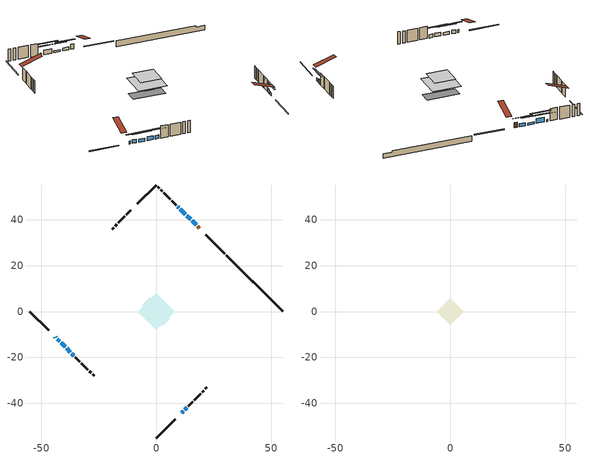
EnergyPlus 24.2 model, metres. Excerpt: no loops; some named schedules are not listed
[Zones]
conditioned space
 floor outside (Floor1 construction): -2.75,0 0,2.75 2.75,0 0,-2.75 z0.77
 floor adiabatic (AdiabaticFloorConstruction): -7.98,0 0,7.98 7.98,0 0,-7.98 z3.21
 floor foundation (Slab1 construction): -6.14,2.89 -2.89,6.14 6.14,-2.89 2.89,-6.14 z-1.52
 wall outside (RimJoist1 construction): 0,-55.05 8.25,-46.8 / -55.05,0 -46.8,-8.25 / 0,55.05 -8.25,46.8 / 29.82,25.23 21.57,33.48 z0.77:1.07
 wall outside (AdiabaticWallConstruction 1): 18.76,36.29 17.97,37.08 z0.77:2.8
 wall outside (AdiabaticWallConstruction): -43.99,-11.06 -43.7,-11.35 z0.77:1.99; -43.04,-12 -42.04,-13.01 / -36.69,-18.36 -35.82,-19.22 z0.77:2.19; -41.38,-13.67 -39.65,-15.39 / 17.31,37.74 15.66,39.39 / 11.06,-43.99 11.71,-43.34 z0.77:1.94; 15,40.05 13.28,41.77 z0.77:1.53; -39,-16.05 -37.34,-17.7 z0.77:2.29; 12.62,42.43 10.46,44.58 z0.77:2.6; 9.81,45.24 9.45,45.6 z0.77:1.51; 12.36,-42.68 13.23,-41.82 z0.77:2.4
 wall outside (Wall1 construction): 13.88,-41.16 15.85,-39.2 / -35.17,-19.88 -33.2,-21.84 / -11.06,43.99 -13.03,42.02 / 8.79,46.26 6.83,48.22 z0.77:5.65
 wall outside (Wall2 construction): 16.5,-38.54 19.31,-35.74 / -32.55,-22.5 -29.74,-25.31 / -13.68,41.37 -16.49,38.56 / 6.17,48.88 3.36,51.68 z0.77:5.65
 wall outside (Wall3 construction): 19.97,-35.08 20.67,-34.38 / -29.08,-25.96 -28.38,-26.66 / -17.15,37.9 -17.85,37.2 / 2.71,52.34 2.01,53.04 z0.77:5.65
 wall outside (Wall4 construction): 21.33,-33.72 22.02,-33.03 / -27.73,-27.32 -27.03,-28.01 / -18.5,36.54 -19.2,35.85 / 1.35,53.7 0.66,54.39 z0.77:5.65
 wall foundation (FoundationWall1 construction): 30.48,24.57,-1.52 30.48,24.57,0.77 52.59,2.46,0.77 52.59,2.46,0.24 55.05,0,0.24 55.05,0,-1.52
 window (WindowConstruction 9): -43.99,-11.06 -43.7,-11.35 z0.77:1.99
 window (WindowConstruction 5): -43.04,-12.01 -42.04,-13.01 z0.77:2.19
 window (WindowConstruction 6): -41.38,-13.67 -39.65,-15.39 z0.77:1.94
 window (WindowConstruction 7): 17.31,37.74 15.66,39.39 z0.77:1.94
 window (WindowConstruction 8): 11.06,-43.99 11.71,-43.34 z0.77:1.94
 window (WindowConstruction 10): 15,40.05 13.28,41.77 z0.77:1.53
 window (WindowConstruction): -39,-16.05 -37.34,-17.7 z0.77:2.29
 window (WindowConstruction 1): 12.62,42.43 10.47,44.58 z0.77:2.6
 window (WindowConstruction 2): 9.81,45.24 9.45,45.6 z0.77:1.51
 window (WindowConstruction 3): 12.36,-42.68 13.23,-41.82 z0.77:2.39
 window (WindowConstruction 4): -36.69,-18.36 -35.83,-19.22 z0.77:2.19
 door (Door): 18.76,36.29 17.97,37.08 z0.77:2.8
 ceiling adiabatic (AdiabaticFloorConstruction): 0,-7.98 7.98,0 0,7.98 -7.98,0 z3.21
attic - vented
 floor to conditioned space (Floor2 construction Reversed): -5.83,0 0,5.83 5.83,0 0,-5.83 z5.65
 roof outside (Roof1 construction): 10.4,-44.64,5.65 4.73,-38.97,8.32 3.23,-40.46,8.32 8.91,-46.14,5.65; -44.64,-10.4,5.65 -38.97,-4.73,8.32 -40.46,-3.23,8.32 -46.14,-8.91,5.65; -10.4,44.64,5.65 -4.73,38.97,8.32 -3.23,40.46,8.32 -8.91,46.14,5.65; 19.42,35.63,5.65 13.74,29.96,8.32 15.24,28.46,8.32 20.91,34.14,5.65
shading: -40.17,-14.88 -44.91,-10.14 -45.2,-10.43 -40.46,-15.17 z4.83; -37.79,-17.26 -43.25,-11.8 -43.54,-12.09 -38.08,-17.55 z4.58; 13.79,41.26 19.18,35.87 19.47,36.16 14.08,41.55 z4.58; 13.57,-41.47 9.19,-45.85 9.49,-46.14 13.86,-41.76 z4.58; 11.41,43.64 16.87,38.18 17.16,38.47 11.7,43.93 z4.17; -35.48,-19.57 -40.86,-14.18 -41.15,-14.47 -35.77,-19.86 z4.93; 8.6,46.45 14.49,40.56 14.78,40.85 8.89,46.74 z5.24; 7.58,47.47 11.67,43.37 11.97,43.66 7.87,47.76 z4.15; 15.09,-39.95 10.5,-44.55 10.79,-44.84 15.38,-40.25 z5.03; -33.96,-21.09 -38.55,-16.49 -38.84,-16.78 -34.25,-21.38 z4.83
[Building]
Building 1: Terrain=Suburbs
[Site:Location]
Toronto City Centre_ON: Latitude {deg}=43.63; Longitude {deg}=-79.39; Time Zone {hr}=-5; Elevation {m}=77; Keep Site Location Information=Yes
[Site:GroundTemperature:Shallow]
5.01852, 3.26908, 3.12898, 3.95918, 7.29196, 10.6092, 13.4851, 15.3069, 15.4617, 13.9799, 11.1774, 7.9619
[Site:WaterMainsTemperature]
Calculation Method=Schedule; Temperature Schedule=mains temperature schedule
[Material] Roughness=Rough; Thermal Absorptance=0.9
Name | Thickness {m} | Conductivity {W/m-K} | Density {kg/m3} | Specific Heat {J/kg-K} | Solar Absorptance | Visible Absorptance
asphalt or fiberglass shingles | 0.00635 | 0.162714 | 1121.4 | 1465.45 | 0.4 | 0.4
ceiling loosefill ins | 0.169333 | 0.0480833 | 16.02 | 1046.75 | 0.7 | 0.7
ceiling stud and cavity | 0.1397 | 0.118414 | 65.682 | 1177.47 | 0.7 | 0.7
concrete 4.0 in. | 0.1016 | 1.803125 | 2242.8 | 837.4 | 0.7 | 0.7
concrete 8.0 in. | 0.2032 | 1.803125 | 2242.8 | 837.4 | 0.7 | 0.7
door material | 0.04445 | 0.188738 | 512.64 | 1214.23 | 0.7 | 0.7
floor covering | 0.0127 | 0.0433444 | 54.468 | 1339.84 | 0.6 | 0.6
floor rigid ins; rim joist rigid ins; wall rigid ins | 0.051816 | 0.029427 | 32.04 | 1214.23 | 0.7 | 0.7
floor rigid ins 1; wall rigid ins 1 | 0.512978 | 0.029427 | 32.04 | 1214.23 | 0.7 | 0.7
floor stud and cavity | 0.1397 | 0.0903414 | 92.3553 | 1139.71 | 0.7 | 0.7
floor stud and cavity 1 | 0.1397 | 1.75129 | 37.0049 | 1207.88 | 0.7 | 0.7
furniture material conditioned space 1 | 0.1524 | 0.115458 | 640.8 | 1214.23 | 0.6 | 0.6
gypsum board | 0.0127 | 0.160291 | 801 | 837.4 | 0.6 | 0.6
osb sheathing 0.5 in. | 0.0127 | 0.115458 | 512.64 | 1214.23 | 0.7 | 0.7
osb sheathing 0.75 in. | 0.01905 | 0.115458 | 512.64 | 1214.23 | 0.7 | 0.7
osb sheathing 2.0 in. | 0.0508 | 0.115458 | 512.64 | 1214.23 | 0.7 | 0.7
rim joist stud and cavity | 0.0508 | 0.308293 | 125.044 | 1163.47 | 0.6 | 0.6
wall stud and cavity | 0.1397 | 0.105084 | 139.0536 | 1170.24 | 0.7 | 0.7
wall stud and cavity 1 | 0.1397 | 0.104119 | 139.0536 | 1170.24 | 0.7 | 0.7
wall stud and cavity 2 | 0.1397 | 0.159316 | 139.0536 | 1170.24 | 0.7 | 0.7
wall stud and cavity 3 | 0.1397 | 0.319716 | 139.0536 | 1170.24 | 0.7 | 0.7
wall stud and cavity 4 | 0.0889 | 0.380278 | 52.3479 | 1209.89 | 0.7 | 0.7
wall stud and cavity 5 | 0.0889 | 0.391764 | 83.0341 | 1211.67 | 0.7 | 0.7
wood siding | 0.0254 | 0.102417 | 544.68 | 1172.36 | 0.4 | 0.4
wood siding 1; wood siding 2; wood siding 3 | 0.0254 | 0.102417 | 544.68 | 1172.36 | 0.7 | 0.7
[WindowMaterial:SimpleGlazingSystem]
Name | U-Factor {W/m2-K} | Solar Heat Gain Coefficient
WindowMaterial | 3.03659 | 0.65
WindowMaterial 1 | 3.06839 | 0.62
WindowMaterial 10 | 3.10416 | 0.52
WindowMaterial 2 | 3.16037 | 0.31
WindowMaterial 3 | 3.05136 | 0.62
WindowMaterial 4 | 3.08713 | 0.54
WindowMaterial 5 | 3.04965 | 0.62
WindowMaterial 6 | 3.04511 | 0.64
WindowMaterial 7 | 3.09962 | 0.56
WindowMaterial 8 | 3.10359 | 0.54
WindowMaterial 9 | 2.33877 | 0.3
[Construction]
AdiabaticFloorConstruction: floor stud and cavity 1, floor rigid ins 1, osb sheathing 0.75 in., floor covering
AdiabaticWallConstruction: wood siding 2, wall rigid ins 1, wall stud and cavity 4, gypsum board
AdiabaticWallConstruction 1: wood siding 3, wall rigid ins 1, wall stud and cavity 4, gypsum board
Door: door material
Floor1 construction: floor stud and cavity, floor rigid ins, osb sheathing 0.75 in., floor covering
Floor2 construction Reversed: gypsum board, ceiling stud and cavity, ceiling loosefill ins
FoundationWall1 construction: concrete 8.0 in.
furniture construction conditioned space 1: furniture material conditioned space 1
PartitionWallConstruction: gypsum board, wall stud and cavity 5, gypsum board
RimJoist1 construction: wood siding 1, rim joist rigid ins, osb sheathing 2.0 in., rim joist stud and cavity
Roof1 construction: asphalt or fiberglass shingles
Slab1 construction: concrete 4.0 in.
Wall1 construction: wood siding, wall rigid ins, osb sheathing 0.5 in., wall stud and cavity, gypsum board
Wall2 construction: wood siding, wall rigid ins, osb sheathing 0.5 in., wall stud and cavity 1, gypsum board
Wall3 construction: wood siding, wall rigid ins, osb sheathing 0.5 in., wall stud and cavity 2, gypsum board
Wall4 construction: wood siding, wall rigid ins, osb sheathing 0.5 in., wall stud and cavity 3, gypsum board
WindowConstruction: WindowMaterial
WindowConstruction 1: WindowMaterial 1
WindowConstruction 10: WindowMaterial 10
WindowConstruction 2: WindowMaterial 2
WindowConstruction 3: WindowMaterial 3
WindowConstruction 4: WindowMaterial 4
WindowConstruction 5: WindowMaterial 5
WindowConstruction 6: WindowMaterial 6
WindowConstruction 7: WindowMaterial 7
WindowConstruction 8: WindowMaterial 8
WindowConstruction 9: WindowMaterial 9
[Zone] Multiplier=1; Part of Total Floor Area=Yes
Name | Volume {m3}
attic - vented | 29.4951
conditioned space | 476.3
[Space]
Name | Zone | Volume {m3}
attic - vented 1 | attic - vented | 29.4951
conditioned space 1 | conditioned space | 476.3
[ZoneInfiltration:EffectiveLeakageArea]
infil attic - vented 1: Zone or Space=attic - vented 1; Schedule=Always On Discrete; Effective Air Leakage Area {cm2}=2859.37; Stack Coefficient=0.00018605; Wind Coefficient=9.21584e-06
[ZoneMixing]
whole house fan mix: Zone or Space=attic - vented; Schedule=Always On Continuous; Design Flow Rate Calculation Method=Flow/Zone; Design Flow Rate {m3/s}=0; Source Zone or Space=conditioned space
[SurfaceProperty:ExposedFoundationPerimeter]
Slab1: Exposed Perimeter Calculation Method=TotalExposedPerimeter; Total Exposed Perimeter {m}=34.747
[InternalMass] Zone or ZoneList=conditioned space; Space or SpaceList=conditioned space 1
Name | Construction | Surface Area {m2}
furniture mass conditioned space 1 | furniture construction conditioned space 1 | 80.5402
partition wall mass | PartitionWallConstruction | 201.351
[Lights]
interior lighting: Zone or ZoneList or Space or SpaceList=conditioned space 1; Schedule=interior lighting schedule; Design Level Calculation Method=LightingLevel; Lighting Level {W}=343.2; Return Air Fraction=0; Fraction Radiant=0.6; Fraction Visible=0.2; Fraction Replaceable=1
[People]
occupants: Zone or ZoneList or Space or SpaceList=conditioned space 1; Number of People Schedule=occupants schedule; Number of People Calculation Method=People; Number of People=3; Fraction Radiant=0.314171; Sensible Heat Fraction=0.56303; Activity Level Schedule=occupants activity schedule; Carbon Dioxide Generation Rate {m3/s-W}=0; Enable ASHRAE 55 Comfort Warnings=No; Mean Radiant Temperature Calculation Type=EnclosureAveraged
[ElectricEquipment] Zone or ZoneList or Space or SpaceList=conditioned space 1; Design Level Calculation Method=EquipmentLevel
Name | Schedule | Design Level {W} | Fraction Latent | Fraction Radiant | Fraction Lost
clothes dryer | clothes dryer schedule | 140.772 | 0.015 | 0.081 | 0.85
clothes washer | clothes washer schedule | 32.1985 | 0.03 | 0.162 | 0.7
cooking range | cooking range schedule | 215.147 | 0.08 | 0.432 | 0.2
dishwasher | dishwasher schedule | 66.8632 | 0.3 | 0.18 | 0.4
fridge | fridge schedule | 72.9452 | 0 | 0.6 | 0
mech vent bath fan 0 | mech vent bath fan 0 schedule | 50.2 | 0 | 0 | 1
mech vent bath fan 1 | mech vent bath fan 1 schedule | 50.2 | 0 | 0 | 1
mech vent bath fan 2 | mech vent bath fan 2 schedule | 50.2 | 0 | 0 | 1
mech vent house fan | mech vent house fan schedule | 0 | 0 | 0 | 1
mech vent house fan cfis | mech vent house fan cfis schedule | 0 | 0 | 0 | 0
mech vent range fan 0 | mech vent range fan 0 schedule | 57 | 0 | 0 | 1
misc plug loads | misc plug loads schedule | 494.7 | 0.045 | 0.513 | 0.1
whole house fan | Always On Discrete | 0 | 0 | 0 | 1
[OtherEquipment] Zone or ZoneList or Space or SpaceList=conditioned space 1; Design Level Calculation Method=EquipmentLevel
Name | Fuel Type | Schedule | Design Level {W} | Fraction Latent | Fraction Radiant | Fraction Lost
clothes dryer 1 | Electricity | clothes dryer schedule | 0 | 0.015 | 0.081 | 0.85
cooking range 1 | Electricity | cooking range schedule | 0 | 0.08 | 0.432 | 0.2
general water use latent | None | general water use schedule | 62.594 | 1 | 0 | 0
general water use sensible | None | general water use schedule | -61.6891 | 0 | 0.6 | 0
mech vent house fan latent load | None | Always On Discrete | 0 | 1 | 0 | 0
mech vent house fan sensible load | None | Always On Discrete | 0 | 0 | 0 | 0
water heater energy adjustment1 | NaturalGas | Always On Discrete | 0.01 | 0 | 0 | 1
[ZoneInfiltration:DesignFlowRate] Zone or ZoneList or Space or SpaceList=conditioned space 1; Schedule=Always On Discrete; Design Flow Rate Calculation Method=Flow/Zone; Design Flow Rate {m3/s}=0
infil flow; natural vent flow; whole house fan flow
[Foundation:Kiva]
Foundation Kiva 1: Initial Indoor Air Temperature {C}=18; Wall Height Above Grade {m}=0.769986; Wall Depth Below Slab {m}=0.2032
[Foundation:Kiva:Settings]
Soil Conductivity {W/m-K}=0.849921; Soil Density {kg/m3}=1842.3; Soil Specific Heat {J/kg-K}=418.7; Ground Solar Absorptivity=0.9; Ground Thermal Absorptivity=0.9; Ground Surface Roughness {m}=0.03; Far-Field Width {m}=40; Deep-Ground Boundary Condition=ZeroFlux; Deep-Ground Depth {m}=40; Minimum Cell Dimension {m}=0.2; Maximum Cell Growth Coefficient=3; Simulation Timestep=Timestep
[Exterior:Lights]
exterior lighting: Schedule=exterior lighting schedule; Design Level {W}=75.6
[Schedule:Constant]
Name | Hourly Value
Always On Continuous; mech vent house fan schedule; mech vent house fan cfis schedule; Always On Discrete | 1
occupants activity schedule | 117.228
fridge schedule | 0
[Schedule:Week:Daily]
interior lighting schedule Week Rule - Jan1-Jan27: interior lighting schedule day, interior lighting schedule day, interior lighting schedule day, interior lighting schedule day, interior lighting schedule day, interior lighting schedule day, interior lighting schedule day, interior lighting schedule default day, interior lighting schedule default day, interior lighting schedule default day, interior lighting schedule default day, interior lighting schedule default day
interior lighting schedule Week Rule - Jan28-Feb3: interior lighting schedule day, interior lighting schedule day, interior lighting schedule day, interior lighting schedule day, interior lighting schedule day 1, interior lighting schedule day 1, interior lighting schedule day 1, interior lighting schedule default day, interior lighting schedule default day, interior lighting schedule default day, interior lighting schedule default day, interior lighting schedule default day
interior lighting schedule Week Rule - Feb4-Feb24: interior lighting schedule day 1, interior lighting schedule day 1, interior lighting schedule day 1, interior lighting schedule day 1, interior lighting schedule day 1, interior lighting schedule day 1, interior lighting schedule day 1, interior lighting schedule default day, interior lighting schedule default day, interior lighting schedule default day, interior lighting schedule default day, interior lighting schedule default day
interior lighting schedule Week Rule - Feb25-Mar3: interior lighting schedule day 1, interior lighting schedule day 1, interior lighting schedule day 1, interior lighting schedule day 1, interior lighting schedule day 2, interior lighting schedule day 2, interior lighting schedule day 2, interior lighting schedule default day, interior lighting schedule default day, interior lighting schedule default day, interior lighting schedule default day, interior lighting schedule default day
interior lighting schedule Week Rule - Mar4-Mar31: interior lighting schedule day 2, interior lighting schedule day 2, interior lighting schedule day 2, interior lighting schedule day 2, interior lighting schedule day 2, interior lighting schedule day 2, interior lighting schedule day 2, interior lighting schedule default day, interior lighting schedule default day, interior lighting schedule default day, interior lighting schedule default day, interior lighting schedule default day
interior lighting schedule Week Rule - Apr1-Apr28: interior lighting schedule day 3, interior lighting schedule day 3, interior lighting schedule day 3, interior lighting schedule day 3, interior lighting schedule day 3, interior lighting schedule day 3, interior lighting schedule day 3, interior lighting schedule default day, interior lighting schedule default day, interior lighting schedule default day, interior lighting schedule default day, interior lighting schedule default day
interior lighting schedule Week Rule - Apr29-May5: interior lighting schedule day 3, interior lighting schedule day 3, interior lighting schedule day 4, interior lighting schedule day 4, interior lighting schedule day 4, interior lighting schedule day 4, interior lighting schedule day 4, interior lighting schedule default day, interior lighting schedule default day, interior lighting schedule default day, interior lighting schedule default day, interior lighting schedule default day
interior lighting schedule Week Rule - May6-May26: interior lighting schedule day 4, interior lighting schedule day 4, interior lighting schedule day 4, interior lighting schedule day 4, interior lighting schedule day 4, interior lighting schedule day 4, interior lighting schedule day 4, interior lighting schedule default day, interior lighting schedule default day, interior lighting schedule default day, interior lighting schedule default day, interior lighting schedule default day
interior lighting schedule Week Rule - May27-Jun2: interior lighting schedule day 4, interior lighting schedule day 4, interior lighting schedule day 4, interior lighting schedule day 4, interior lighting schedule day 4, interior lighting schedule day 5, interior lighting schedule day 5, interior lighting schedule default day, interior lighting schedule default day, interior lighting schedule default day, interior lighting schedule default day, interior lighting schedule default day
interior lighting schedule Week Rule - Jun3-Jun30: interior lighting schedule day 5, interior lighting schedule day 5, interior lighting schedule day 5, interior lighting schedule day 5, interior lighting schedule day 5, interior lighting schedule day 5, interior lighting schedule day 5, interior lighting schedule default day, interior lighting schedule default day, interior lighting schedule default day, interior lighting schedule default day, interior lighting schedule default day
interior lighting schedule Week Rule - Jul1-Jul28: interior lighting schedule day 6, interior lighting schedule day 6, interior lighting schedule day 6, interior lighting schedule day 6, interior lighting schedule day 6, interior lighting schedule day 6, interior lighting schedule day 6, interior lighting schedule default day, interior lighting schedule default day, interior lighting schedule default day, interior lighting schedule default day, interior lighting schedule default day
interior lighting schedule Week Rule - Jul29-Aug4: interior lighting schedule day 6, interior lighting schedule day 6, interior lighting schedule day 6, interior lighting schedule day 7, interior lighting schedule day 7, interior lighting schedule day 7, interior lighting schedule day 7, interior lighting schedule default day, interior lighting schedule default day, interior lighting schedule default day, interior lighting schedule default day, interior lighting schedule default day
interior lighting schedule Week Rule - Aug5-Aug25: interior lighting schedule day 7, interior lighting schedule day 7, interior lighting schedule day 7, interior lighting schedule day 7, interior lighting schedule day 7, interior lighting schedule day 7, interior lighting schedule day 7, interior lighting schedule default day, interior lighting schedule default day, interior lighting schedule default day, interior lighting schedule default day, interior lighting schedule default day
interior lighting schedule Week Rule - Aug26-Sep1: interior lighting schedule day 7, interior lighting schedule day 7, interior lighting schedule day 7, interior lighting schedule day 7, interior lighting schedule day 7, interior lighting schedule day 7, interior lighting schedule day 8, interior lighting schedule default day, interior lighting schedule default day, interior lighting schedule default day, interior lighting schedule default day, interior lighting schedule default day
interior lighting schedule Week Rule - Sep2-Sep29: interior lighting schedule day 8, interior lighting schedule day 8, interior lighting schedule day 8, interior lighting schedule day 8, interior lighting schedule day 8, interior lighting schedule day 8, interior lighting schedule day 8, interior lighting schedule default day, interior lighting schedule default day, interior lighting schedule default day, interior lighting schedule default day, interior lighting schedule default day
interior lighting schedule Week Rule - Sep30-Oct6: interior lighting schedule day 8, interior lighting schedule day 9, interior lighting schedule day 9, interior lighting schedule day 9, interior lighting schedule day 9, interior lighting schedule day 9, interior lighting schedule day 9, interior lighting schedule default day, interior lighting schedule default day, interior lighting schedule default day, interior lighting schedule default day, interior lighting schedule default day
interior lighting schedule Week Rule - Oct7-Oct27: interior lighting schedule day 9, interior lighting schedule day 9, interior lighting schedule day 9, interior lighting schedule day 9, interior lighting schedule day 9, interior lighting schedule day 9, interior lighting schedule day 9, interior lighting schedule default day, interior lighting schedule default day, interior lighting schedule default day, interior lighting schedule default day, interior lighting schedule default day
interior lighting schedule Week Rule - Oct28-Nov3: interior lighting schedule day 9, interior lighting schedule day 9, interior lighting schedule day 9, interior lighting schedule day 9, interior lighting schedule day 10, interior lighting schedule day 10, interior lighting schedule day 10, interior lighting schedule default day, interior lighting schedule default day, interior lighting schedule default day, interior lighting schedule default day, interior lighting schedule default day
interior lighting schedule Week Rule - Nov4-Nov24: interior lighting schedule day 10, interior lighting schedule day 10, interior lighting schedule day 10, interior lighting schedule day 10, interior lighting schedule day 10, interior lighting schedule day 10, interior lighting schedule day 10, interior lighting schedule default day, interior lighting schedule default day, interior lighting schedule default day, interior lighting schedule default day, interior lighting schedule default day
interior lighting schedule Week Rule - Nov25-Dec1: interior lighting schedule day 10, interior lighting schedule day 10, interior lighting schedule day 10, interior lighting schedule day 10, interior lighting schedule day 10, interior lighting schedule day 10, interior lighting schedule day 11, interior lighting schedule default day, interior lighting schedule default day, interior lighting schedule default day, interior lighting schedule default day, interior lighting schedule default day
interior lighting schedule Week Rule - Dec2-Dec31: interior lighting schedule day 11, interior lighting schedule day 11, interior lighting schedule day 11, interior lighting schedule day 11, interior lighting schedule day 11, interior lighting schedule day 11, interior lighting schedule day 11, interior lighting schedule default day, interior lighting schedule default day, interior lighting schedule default day, interior lighting schedule default day, interior lighting schedule default day
occupants schedule Week Rule - Jan1-Dec31: occupants schedule day, occupants schedule day, occupants schedule day, occupants schedule day, occupants schedule day, occupants schedule day, occupants schedule day, occupants schedule default day, occupants schedule default day, occupants schedule default day, occupants schedule default day, occupants schedule default day
clothes dryer schedule Week Rule - Jan1-Dec31: clothes dryer schedule day, clothes dryer schedule day, clothes dryer schedule day, clothes dryer schedule day, clothes dryer schedule day, clothes dryer schedule day, clothes dryer schedule day, clothes dryer schedule default day, clothes dryer schedule default day, clothes dryer schedule default day, clothes dryer schedule default day, clothes dryer schedule default day
clothes washer schedule Week Rule - Jan1-Dec31: clothes washer schedule day, clothes washer schedule day, clothes washer schedule day, clothes washer schedule day, clothes washer schedule day, clothes washer schedule day, clothes washer schedule day, clothes washer schedule default day, clothes washer schedule default day, clothes washer schedule default day, clothes washer schedule default day, clothes washer schedule default day
cooking range schedule Week Rule - Jan1-Dec31: cooking range schedule day, cooking range schedule day, cooking range schedule day, cooking range schedule day, cooking range schedule day, cooking range schedule day, cooking range schedule day, cooking range schedule default day, cooking range schedule default day, cooking range schedule default day, cooking range schedule default day, cooking range schedule default day
dishwasher schedule Week Rule - Jan1-Dec31: dishwasher schedule day, dishwasher schedule day, dishwasher schedule day, dishwasher schedule day, dishwasher schedule day, dishwasher schedule day, dishwasher schedule day, dishwasher schedule default day, dishwasher schedule default day, dishwasher schedule default day, dishwasher schedule default day, dishwasher schedule default day
mech vent bath fan 0 schedule Week Rule - Jan1-Dec31: mech vent bath fan 0 schedule day, mech vent bath fan 0 schedule day, mech vent bath fan 0 schedule day, mech vent bath fan 0 schedule day, mech vent bath fan 0 schedule day, mech vent bath fan 0 schedule day, mech vent bath fan 0 schedule day, mech vent bath fan 0 schedule default day, mech vent bath fan 0 schedule default day, mech vent bath fan 0 schedule default day, mech vent bath fan 0 schedule default day, mech vent bath fan 0 schedule default day
mech vent bath fan 1 schedule Week Rule - Jan1-Dec31: mech vent bath fan 1 schedule day, mech vent bath fan 1 schedule day, mech vent bath fan 1 schedule day, mech vent bath fan 1 schedule day, mech vent bath fan 1 schedule day, mech vent bath fan 1 schedule day, mech vent bath fan 1 schedule day, mech vent bath fan 1 schedule default day, mech vent bath fan 1 schedule default day, mech vent bath fan 1 schedule default day, mech vent bath fan 1 schedule default day, mech vent bath fan 1 schedule default day
mech vent bath fan 2 schedule Week Rule - Jan1-Dec31: mech vent bath fan 2 schedule day, mech vent bath fan 2 schedule day, mech vent bath fan 2 schedule day, mech vent bath fan 2 schedule day, mech vent bath fan 2 schedule day, mech vent bath fan 2 schedule day, mech vent bath fan 2 schedule day, mech vent bath fan 2 schedule default day, mech vent bath fan 2 schedule default day, mech vent bath fan 2 schedule default day, mech vent bath fan 2 schedule default day, mech vent bath fan 2 schedule default day
mech vent range fan 0 schedule Week Rule - Jan1-Dec31: mech vent range fan 0 schedule day, mech vent range fan 0 schedule day, mech vent range fan 0 schedule day, mech vent range fan 0 schedule day, mech vent range fan 0 schedule day, mech vent range fan 0 schedule day, mech vent range fan 0 schedule day, mech vent range fan 0 schedule default day, mech vent range fan 0 schedule default day, mech vent range fan 0 schedule default day, mech vent range fan 0 schedule default day, mech vent range fan 0 schedule default day
misc plug loads schedule Week Rule - Jan1-Dec31: misc plug loads schedule day, misc plug loads schedule day, misc plug loads schedule day, misc plug loads schedule day, misc plug loads schedule day, misc plug loads schedule day, misc plug loads schedule day, misc plug loads schedule default day, misc plug loads schedule default day, misc plug loads schedule default day, misc plug loads schedule default day, misc plug loads schedule default day
general water use schedule Week Rule - Jan1-Dec31: general water use schedule day, general water use schedule day, general water use schedule day, general water use schedule day, general water use schedule day, general water use schedule day, general water use schedule day, general water use schedule default day, general water use schedule default day, general water use schedule default day, general water use schedule default day, general water use schedule default day
exterior lighting schedule Week Rule - Jan1-Jan27: exterior lighting schedule day, exterior lighting schedule day, exterior lighting schedule day, exterior lighting schedule day, exterior lighting schedule day, exterior lighting schedule day, exterior lighting schedule day, exterior lighting schedule default day, exterior lighting schedule default day, exterior lighting schedule default day, exterior lighting schedule default day, exterior lighting schedule default day
exterior lighting schedule Week Rule - Jan28-Feb3: exterior lighting schedule day, exterior lighting schedule day, exterior lighting schedule day, exterior lighting schedule day, exterior lighting schedule day 1, exterior lighting schedule day 1, exterior lighting schedule day 1, exterior lighting schedule default day, exterior lighting schedule default day, exterior lighting schedule default day, exterior lighting schedule default day, exterior lighting schedule default day
exterior lighting schedule Week Rule - Feb4-Feb24: exterior lighting schedule day 1, exterior lighting schedule day 1, exterior lighting schedule day 1, exterior lighting schedule day 1, exterior lighting schedule day 1, exterior lighting schedule day 1, exterior lighting schedule day 1, exterior lighting schedule default day, exterior lighting schedule default day, exterior lighting schedule default day, exterior lighting schedule default day, exterior lighting schedule default day
exterior lighting schedule Week Rule - Feb25-Mar3: exterior lighting schedule day 1, exterior lighting schedule day 1, exterior lighting schedule day 1, exterior lighting schedule day 1, exterior lighting schedule day 2, exterior lighting schedule day 2, exterior lighting schedule day 2, exterior lighting schedule default day, exterior lighting schedule default day, exterior lighting schedule default day, exterior lighting schedule default day, exterior lighting schedule default day
exterior lighting schedule Week Rule - Mar4-Mar31: exterior lighting schedule day 2, exterior lighting schedule day 2, exterior lighting schedule day 2, exterior lighting schedule day 2, exterior lighting schedule day 2, exterior lighting schedule day 2, exterior lighting schedule day 2, exterior lighting schedule default day, exterior lighting schedule default day, exterior lighting schedule default day, exterior lighting schedule default day, exterior lighting schedule default day
exterior lighting schedule Week Rule - Apr1-Apr28: exterior lighting schedule day 3, exterior lighting schedule day 3, exterior lighting schedule day 3, exterior lighting schedule day 3, exterior lighting schedule day 3, exterior lighting schedule day 3, exterior lighting schedule day 3, exterior lighting schedule default day, exterior lighting schedule default day, exterior lighting schedule default day, exterior lighting schedule default day, exterior lighting schedule default day
exterior lighting schedule Week Rule - Apr29-May5: exterior lighting schedule day 3, exterior lighting schedule day 3, exterior lighting schedule day 4, exterior lighting schedule day 4, exterior lighting schedule day 4, exterior lighting schedule day 4, exterior lighting schedule day 4, exterior lighting schedule default day, exterior lighting schedule default day, exterior lighting schedule default day, exterior lighting schedule default day, exterior lighting schedule default day
exterior lighting schedule Week Rule - May6-May26: exterior lighting schedule day 4, exterior lighting schedule day 4, exterior lighting schedule day 4, exterior lighting schedule day 4, exterior lighting schedule day 4, exterior lighting schedule day 4, exterior lighting schedule day 4, exterior lighting schedule default day, exterior lighting schedule default day, exterior lighting schedule default day, exterior lighting schedule default day, exterior lighting schedule default day
exterior lighting schedule Week Rule - May27-Jun2: exterior lighting schedule day 4, exterior lighting schedule day 4, exterior lighting schedule day 4, exterior lighting schedule day 4, exterior lighting schedule day 4, exterior lighting schedule day 5, exterior lighting schedule day 5, exterior lighting schedule default day, exterior lighting schedule default day, exterior lighting schedule default day, exterior lighting schedule default day, exterior lighting schedule default day
exterior lighting schedule Week Rule - Jun3-Jun30: exterior lighting schedule day 5, exterior lighting schedule day 5, exterior lighting schedule day 5, exterior lighting schedule day 5, exterior lighting schedule day 5, exterior lighting schedule day 5, exterior lighting schedule day 5, exterior lighting schedule default day, exterior lighting schedule default day, exterior lighting schedule default day, exterior lighting schedule default day, exterior lighting schedule default day
exterior lighting schedule Week Rule - Jul1-Jul28: exterior lighting schedule day 6, exterior lighting schedule day 6, exterior lighting schedule day 6, exterior lighting schedule day 6, exterior lighting schedule day 6, exterior lighting schedule day 6, exterior lighting schedule day 6, exterior lighting schedule default day, exterior lighting schedule default day, exterior lighting schedule default day, exterior lighting schedule default day, exterior lighting schedule default day
exterior lighting schedule Week Rule - Jul29-Aug4: exterior lighting schedule day 6, exterior lighting schedule day 6, exterior lighting schedule day 6, exterior lighting schedule day 7, exterior lighting schedule day 7, exterior lighting schedule day 7, exterior lighting schedule day 7, exterior lighting schedule default day, exterior lighting schedule default day, exterior lighting schedule default day, exterior lighting schedule default day, exterior lighting schedule default day
exterior lighting schedule Week Rule - Aug5-Aug25: exterior lighting schedule day 7, exterior lighting schedule day 7, exterior lighting schedule day 7, exterior lighting schedule day 7, exterior lighting schedule day 7, exterior lighting schedule day 7, exterior lighting schedule day 7, exterior lighting schedule default day, exterior lighting schedule default day, exterior lighting schedule default day, exterior lighting schedule default day, exterior lighting schedule default day
exterior lighting schedule Week Rule - Aug26-Sep1: exterior lighting schedule day 7, exterior lighting schedule day 7, exterior lighting schedule day 7, exterior lighting schedule day 7, exterior lighting schedule day 7, exterior lighting schedule day 7, exterior lighting schedule day 8, exterior lighting schedule default day, exterior lighting schedule default day, exterior lighting schedule default day, exterior lighting schedule default day, exterior lighting schedule default day
exterior lighting schedule Week Rule - Sep2-Sep29: exterior lighting schedule day 8, exterior lighting schedule day 8, exterior lighting schedule day 8, exterior lighting schedule day 8, exterior lighting schedule day 8, exterior lighting schedule day 8, exterior lighting schedule day 8, exterior lighting schedule default day, exterior lighting schedule default day, exterior lighting schedule default day, exterior lighting schedule default day, exterior lighting schedule default day
exterior lighting schedule Week Rule - Sep30-Oct6: exterior lighting schedule day 8, exterior lighting schedule day 9, exterior lighting schedule day 9, exterior lighting schedule day 9, exterior lighting schedule day 9, exterior lighting schedule day 9, exterior lighting schedule day 9, exterior lighting schedule default day, exterior lighting schedule default day, exterior lighting schedule default day, exterior lighting schedule default day, exterior lighting schedule default day
[Schedule:Year]
interior lighting schedule: interior lighting schedule Week Rule - Jan1-Jan27, 1, 1, 1, 27, interior lighting schedule Week Rule - Jan28-Feb3, 1, 28, 2, 3, interior lighting schedule Week Rule - Feb4-Feb24, 2, 4, 2, 24, interior lighting schedule Week Rule - Feb25-Mar3, 2, 25, 3, 3, interior lighting schedule Week Rule - Mar4-Mar31, 3, 4, 3, 31, interior lighting schedule Week Rule - Apr1-Apr28, 4, 1, 4, 28, interior lighting schedule Week Rule - Apr29-May5, 4, 29, 5, 5, interior lighting schedule Week Rule - May6-May26, 5, 6, 5, 26, interior lighting schedule Week Rule - May27-Jun2, 5, 27, 6, 2, interior lighting schedule Week Rule - Jun3-Jun30, 6, 3, 6, 30, interior lighting schedule Week Rule - Jul1-Jul28, 7, 1, 7, 28, interior lighting schedule Week Rule - Jul29-Aug4, 7, 29, 8, 4, interior lighting schedule Week Rule - Aug5-Aug25, 8, 5, 8, 25, interior lighting schedule Week Rule - Aug26-Sep1, 8, 26, 9, 1, interior lighting schedule Week Rule - Sep2-Sep29, 9, 2, 9, 29, interior lighting schedule Week Rule - Sep30-Oct6, 9, 30, 10, 6, interior lighting schedule Week Rule - Oct7-Oct27, 10, 7, 10, 27, interior lighting schedule Week Rule - Oct28-Nov3, 10, 28, 11, 3, interior lighting schedule Week Rule - Nov4-Nov24, 11, 4, 11, 24, interior lighting schedule Week Rule - Nov25-Dec1, 11, 25, 12, 1, interior lighting schedule Week Rule - Dec2-Dec31, 12, 2, 12, 31
occupants schedule: occupants schedule Week Rule - Jan1-Dec31, 1, 1, 12, 31
clothes dryer schedule: clothes dryer schedule Week Rule - Jan1-Dec31, 1, 1, 12, 31
clothes washer schedule: clothes washer schedule Week Rule - Jan1-Dec31, 1, 1, 12, 31
cooking range schedule: cooking range schedule Week Rule - Jan1-Dec31, 1, 1, 12, 31
dishwasher schedule: dishwasher schedule Week Rule - Jan1-Dec31, 1, 1, 12, 31
mech vent bath fan 0 schedule: mech vent bath fan 0 schedule Week Rule - Jan1-Dec31, 1, 1, 12, 31
mech vent bath fan 1 schedule: mech vent bath fan 1 schedule Week Rule - Jan1-Dec31, 1, 1, 12, 31
mech vent bath fan 2 schedule: mech vent bath fan 2 schedule Week Rule - Jan1-Dec31, 1, 1, 12, 31
mech vent range fan 0 schedule: mech vent range fan 0 schedule Week Rule - Jan1-Dec31, 1, 1, 12, 31
misc plug loads schedule: misc plug loads schedule Week Rule - Jan1-Dec31, 1, 1, 12, 31
general water use schedule: general water use schedule Week Rule - Jan1-Dec31, 1, 1, 12, 31
exterior lighting schedule: exterior lighting schedule Week Rule - Jan1-Jan27, 1, 1, 1, 27, exterior lighting schedule Week Rule - Jan28-Feb3, 1, 28, 2, 3, exterior lighting schedule Week Rule - Feb4-Feb24, 2, 4, 2, 24, exterior lighting schedule Week Rule - Feb25-Mar3, 2, 25, 3, 3, exterior lighting schedule Week Rule - Mar4-Mar31, 3, 4, 3, 31, exterior lighting schedule Week Rule - Apr1-Apr28, 4, 1, 4, 28, exterior lighting schedule Week Rule - Apr29-May5, 4, 29, 5, 5, exterior lighting schedule Week Rule - May6-May26, 5, 6, 5, 26, exterior lighting schedule Week Rule - May27-Jun2, 5, 27, 6, 2, exterior lighting schedule Week Rule - Jun3-Jun30, 6, 3, 6, 30, exterior lighting schedule Week Rule - Jul1-Jul28, 7, 1, 7, 28, exterior lighting schedule Week Rule - Jul29-Aug4, 7, 29, 8, 4, exterior lighting schedule Week Rule - Aug5-Aug25, 8, 5, 8, 25, exterior lighting schedule Week Rule - Aug26-Sep1, 8, 26, 9, 1, exterior lighting schedule Week Rule - Sep2-Sep29, 9, 2, 9, 29, exterior lighting schedule Week Rule - Sep30-Oct6, 9, 30, 10, 6, exterior lighting schedule Week Rule - Oct7-Oct27, 10, 7, 10, 27, exterior lighting schedule Week Rule - Oct28-Nov3, 10, 28, 11, 3, exterior lighting schedule Week Rule - Nov4-Nov24, 11, 4, 11, 24, exterior lighting schedule Week Rule - Nov25-Dec1, 11, 25, 12, 1, exterior lighting schedule Week Rule - Dec2-Dec31, 12, 2, 12, 31
[Schedule:Compact]
mains temperature schedule: Through: 01/01, For: AllDays, Until: 24:00, 8.80333, Through: 01/02, For: AllDays, Until: 24:00, 8.74333, Through: 01/03, For: AllDays, Until: 24:00, 8.68389, Through: 01/04, For: AllDays, Until: 24:00, 8.62611, Through: 01/05, For: AllDays, Until: 24:00, 8.56944, Through: 01/06, For: AllDays, Until: 24:00, 8.51389, Through: 01/07, For: AllDays, Until: 24:00, 8.45944, Through: 01/08, For: AllDays, Until: 24:00, 8.40611, Through: 01/09, For: AllDays, Until: 24:00, 8.35389, Through: 01/10, For: AllDays, Until: 24:00, 8.30278, Through: 01/11, For: AllDays, Until: 24:00, 8.25333, Through: 01/12, For: AllDays, Until: 24:00, 8.205, Through: 01/13, For: AllDays, Until: 24:00, 8.15778, Through: 01/14, For: AllDays, Until: 24:00, 8.11222, Through: 01/15, For: AllDays, Until: 24:00, 8.06778, Through: 01/16, For: AllDays, Until: 24:00, 8.02444, Through: 01/17, For: AllDays, Until: 24:00, 7.98222, Through: 01/18, For: AllDays, Until: 24:00, 7.94167, Through: 01/19, For: AllDays, Until: 24:00, 7.90222, Through: 01/20, For: AllDays, Until: 24:00, 7.86444, Through: 01/21, For: AllDays, Until: 24:00, 7.82778, Through: 01/22, For: AllDays, Until: 24:00, 7.79278, Through: 01/23, For: AllDays, Until: 24:00, 7.75889, Through: 01/24, For: AllDays, Until: 24:00, 7.72667, Through: 01/25, For: AllDays, Until: 24:00, 7.69556, Through: 01/26, For: AllDays, Until: 24:00, 7.66611, Through: 01/27, For: AllDays, Until: 24:00, 7.63778, Through: 01/28, For: AllDays, Until: 24:00, 7.61111, Through: 01/29, For: AllDays, Until: 24:00, 7.58556, Through: 01/30, For: AllDays, Until: 24:00, 7.56167, Through: 01/31, For: AllDays, Until: 24:00, 7.53944, Through: 02/01, For: AllDays, Until: 24:00, 7.51833, Through: 02/02, For: AllDays, Until: 24:00, 7.49889, Through: 02/03, For: AllDays, Until: 24:00, 7.48111, Through: 02/04, For: AllDays, Until: 24:00, 7.46444, Through: 02/05, For: AllDays, Until: 24:00, 7.44944, Through: 02/06, For: AllDays, Until: 24:00, 7.43556, Through: 02/07, For: AllDays, Until: 24:00, 7.42333, Through: 02/08, For: AllDays, Until: 24:00, 7.41278, Through: 02/09, For: AllDays, Until: 24:00, 7.40389, Through: 02/10, For: AllDays, Until: 24:00, 7.39611, Through: 02/11, For: AllDays, Until: 24:00, 7.39, Through: 02/12, For: AllDays, Until: 24:00, 7.38556, Through: 02/13, For: AllDays, Until: 24:00, 7.38222, Through: 02/14, For: AllDays, Until: 24:00, 7.38056, Through: 02/15, For: AllDays, Until: 24:00, 7.38056, Through: 02/16, For: AllDays, Until: 24:00, 7.38222, Through: 02/17, For: AllDays, Until: 24:00, 7.385, Through: 02/18, For: AllDays, Until: 24:00, 7.38944, Through: 02/19, For: AllDays, Until: 24:00, 7.395, Through: 02/20, For: AllDays, Until: 24:00, 7.40278, Through: 02/21, For: AllDays, Until: 24:00, 7.41167, Through: 02/22, For: AllDays, Until: 24:00, 7.42222, Through: 02/23, For: AllDays, Until: 24:00, 7.43389, Through: 02/24, For: AllDays, Until: 24:00, 7.44722, Through: 02/25, For: AllDays, Until: 24:00, 7.46222, Through: 02/26, For: AllDays, Until: 24:00, 7.47833, Through: 02/27, For: AllDays, Until: 24:00, 7.49611, Through: 02/28, For: AllDays, Until: 24:00, 7.51556, Through: 03/01, For: AllDays, Until: 24:00, 7.53667, Through: 03/02, For: AllDays, Until: 24:00, 7.55889, Through: 03/03, For: AllDays, Until: 24:00, 7.58222, Through: 03/04, For: AllDays, Until: 24:00, 7.60722, Through: 03/05, For: AllDays, Until: 24:00, 7.63389, Through: 03/06, For: AllDays, Until: 24:00, 7.66222, Through: 03/07, For: AllDays, Until: 24:00, 7.69111, Through: 03/08, For: AllDays, Until: 24:00, 7.72222, Through: 03/09, For: AllDays, Until: 24:00, 7.75444, Through: 03/10, For: AllDays, Until: 24:00, 7.78778, Through: 03/11, For: AllDays, Until: 24:00, 7.82278, Through: 03/12, For: AllDays, Until: 24:00, 7.85944, Through: 03/13, For: AllDays, Until: 24:00, 7.89722, Through: 03/14, For: AllDays, Until: 24:00, 7.93611, Through: 03/15, For: AllDays, Until: 24:00, 7.97667, Through: 03/16, For: AllDays, Until: 24:00, 8.01833, Through: 03/17, For: AllDays, Until: 24:00, 8.06167, Through: 03/18, For: AllDays, Until: 24:00, 8.10611, Through: 03/19, For: AllDays, Until: 24:00, 8.15167, Through: 03/20, For: AllDays, Until: 24:00, 8.19833, Through: 03/21, For: AllDays, Until: 24:00, 8.24667, Through: 03/22, For: AllDays, Until: 24:00, 8.29611, Through: 03/23, For: AllDays, Until: 24:00, 8.34667, Through: 03/24, For: AllDays, Until: 24:00, 8.39889, Through: 03/25, For: AllDays, Until: 24:00, 8.45167, Through: 03/26, For: AllDays, Until: 24:00, 8.50611, Through: 03/27, For: AllDays, Until: 24:00, 8.56167, Through: 03/28, For: AllDays, Until: 24:00, 8.61833, Through: 03/29, For: AllDays, Until: 24:00, 8.67611, Through: 03/30, For: AllDays, Until: 24:00, 8.735, Through: 03/31, For: AllDays, Until: 24:00, 8.795, Through: 04/01, For: AllDays, Until: 24:00, 8.85611, Through: 04/02, For: AllDays, Until: 24:00, 8.91833, Through: 04/03, For: AllDays, Until: 24:00, 8.98167, Through: 04/04, For: AllDays, Until: 24:00, 9.04556, Through: 04/05, For: AllDays, Until: 24:00, 9.11111, Through: 04/06, For: AllDays, Until: 24:00, 9.17722, Through: 04/07, For: AllDays, Until: 24:00, 9.24444, Through: 04/08, For: AllDays, Until: 24:00, 9.31222, Through: 04/09, For: AllDays, Until: 24:00, 9.38167, Through: 04/10, For: AllDays, Until: 24:00, 9.45167, Through: 04/11, For: AllDays, Until: 24:00, 9.52222, Through: 04/12, For: AllDays, Until: 24:00, 9.59444, Through: 04/13, For: AllDays, Until: 24:00, 9.66667, Through: 04/14, For: AllDays, Until: 24:00, 9.74, Through: 04/15, For: AllDays, Until: 24:00, 9.81444, Through: 04/16, For: AllDays, Until: 24:00, 9.88944, Through: 04/17, For: AllDays, Until: 24:00, 9.96556, Through: 04/18, For: AllDays, Until: 24:00, 10.0417, Through: 04/19, For: AllDays, Until: 24:00, 10.1189, Through: 04/20, For: AllDays, Until: 24:00, 10.1972, Through: 04/21, For: AllDays, Until: 24:00, 10.2756, Through: 04/22, For: AllDays, Until: 24:00, 10.355, Through: 04/23, For: AllDays, Until: 24:00, 10.435, Through: 04/24, For: AllDays, Until: 24:00, 10.515, Through: 04/25, For: AllDays, Until: 24:00, 10.5961, Through: 04/26, For: AllDays, Until: 24:00, 10.6778, Through: 04/27, For: AllDays, Until: 24:00, 10.76, Through: 04/28, For: AllDays, Until: 24:00, 10.8428, Through: 04/29, For: AllDays, Until: 24:00, 10.9261, Through: 04/30, For: AllDays, Until: 24:00, 11.0094, Through: 05/01, For: AllDays, Until: 24:00, 11.0933, Through: 05/02, For: AllDays, Until: 24:00, 11.1778, Through: 05/03, For: AllDays, Until: 24:00, 11.2628, Through: 05/04, For: AllDays, Until: 24:00, 11.3478, Through: 05/05, For: AllDays, Until: 24:00, 11.4333, Through: 05/06, For: AllDays, Until: 24:00, 11.5189, Through: 05/07, For: AllDays, Until: 24:00, 11.605, Through: 05/08, For: AllDays, Until: 24:00, 11.6917, Through: 05/09, For: AllDays, Until: 24:00, 11.7778, Through: 05/10, For: AllDays, Until: 24:00, 11.865, Through: 05/11, For: AllDays, Until: 24:00, 11.9517, Through: 05/12, For: AllDays, Until: 24:00, 12.0389, Through: 05/13, For: AllDays, Until: 24:00, 12.1261, Through: 05/14, For: AllDays, Until: 24:00, 12.2133, Through: 05/15, For: AllDays, Until: 24:00, 12.3006, Through: 05/16, For: AllDays, Until: 24:00, 12.3883, Through: 05/17, For: AllDays, Until: 24:00, 12.4756, Through: 05/18, For: AllDays, Until: 24:00, 12.5628, Through: 05/19, For: AllDays, Until: 24:00, 12.6506, Through: 05/20, For: AllDays, Until: 24:00, 12.7378, Through: 05/21, For: AllDays, Until: 24:00, 12.825, Through: 05/22, For: AllDays, Until: 24:00, 12.9122, Through: 05/23, For: AllDays, Until: 24:00, 12.9994, Through: 05/24, For: AllDays, Until: 24:00, 13.0861, Through: 05/25, For: AllDays, Until: 24:00, 13.1728, Through: 05/26, For: AllDays, Until: 24:00, 13.2594, Through: 05/27, For: AllDays, Until: 24:00, 13.3456, Through: 05/28, For: AllDays, Until: 24:00, 13.4317, Through: 05/29, For: AllDays, Until: 24:00, 13.5172, Through: 05/30, For: AllDays, Until: 24:00, 13.6028, Through: 05/31, For: AllDays, Until: 24:00, 13.6878, Through: 06/01, For: AllDays, Until: 24:00, 13.7722, Through: 06/02, For: AllDays, Until: 24:00, 13.8567, Through: 06/03, For: AllDays, Until: 24:00, 13.9406, Through: 06/04, For: AllDays, Until: 24:00, 14.0239, Through: 06/05, For: AllDays, Until: 24:00, 14.1067, Through: 06/06, For: AllDays, Until: 24:00, 14.1894, Through: 06/07, For: AllDays, Until: 24:00, 14.2711, Through: 06/08, For: AllDays, Until: 24:00, 14.3528, Through: 06/09, For: AllDays, Until: 24:00, 14.4339, Through: 06/10, For: AllDays, Until: 24:00, 14.5139, Through: 06/11, For: AllDays, Until: 24:00, 14.5939, Through: 06/12, For: AllDays, Until: 24:00, 14.6728, Through: 06/13, For: AllDays, Until: 24:00, 14.7511, Through: 06/14, For: AllDays, Until: 24:00, 14.8289, Through: 06/15, For: AllDays, Until: 24:00, 14.9061, Through: 06/16, For: AllDays, Until: 24:00, 14.9822, Through: 06/17, For: AllDays, Until: 24:00, 15.0578, Through: 06/18, For: AllDays, Until: 24:00, 15.1328, Through: 06/19, For: AllDays, Until: 24:00, 15.2067, Through: 06/20, For: AllDays, Until: 24:00, 15.28, Through: 06/21, For: AllDays, Until: 24:00, 15.3522, Through: 06/22, For: AllDays, Until: 24:00, 15.4239, Through: 06/23, For: AllDays, Until: 24:00, 15.4944, Through: 06/24, For: AllDays, Until: 24:00, 15.5639, Through: 06/25, For: AllDays, Until: 24:00, 15.6328, Through: 06/26, For: AllDays, Until: 24:00, 15.7006, Through: 06/27, For: AllDays, Until: 24:00, 15.7678, Through: 06/28, For: AllDays, Until: 24:00, 15.8333, Through: 06/29, For: AllDays, Until: 24:00, 15.8983, Through: 06/30, For: AllDays, Until: 24:00, 15.9622, Through: 07/01, For: AllDays, Until: 24:00, 16.025, Through: 07/02, For: AllDays, Until: 24:00, 16.0872, Through: 07/03, For: AllDays, Until: 24:00, 16.1478, Through: 07/04, For: AllDays, Until: 24:00, 16.2072, Through: 07/05, For: AllDays, Until: 24:00, 16.2661, Through: 07/06, For: AllDays, Until: 24:00, 16.3233, Through: 07/07, For: AllDays, Until: 24:00, 16.3794, Through: 07/08, For: AllDays, Until: 24:00, 16.435, Through: 07/09, For: AllDays, Until: 24:00, 16.4889, Through: 07/10, For: AllDays, Until: 24:00, 16.5417, Through: 07/11, For: AllDays, Until: 24:00, 16.5928, Through: 07/12, For: AllDays, Until: 24:00, 16.6433, Through: 07/13, For: AllDays, Until: 24:00, 16.6922, Through: 07/14, For: AllDays, Until: 24:00, 16.74, Through: 07/15, For: AllDays, Until: 24:00, 16.7867, Through: 07/16, For: AllDays, Until: 24:00, 16.8322, Through: 07/17, For: AllDays, Until: 24:00, 16.8761, Through: 07/18, For: AllDays, Until: 24:00, 16.9189, Through: 07/19, For: AllDays, Until: 24:00, 16.96, Through: 07/20, For: AllDays, Until: 24:00, 17, Through: 07/21, For: AllDays, Until: 24:00, 17.0389, Through: 07/22, For: AllDays, Until: 24:00, 17.0761, Through: 07/23, For: AllDays, Until: 24:00, 17.1122, Through: 07/24, For: AllDays, Until: 24:00, 17.1467, Through: 07/25, For: AllDays, Until: 24:00, 17.18, Through: 07/26, For: AllDays, Until: 24:00, 17.2117, Through: 07/27, For: AllDays, Until: 24:00, 17.2422, Through: 07/28, For: AllDays, Until: 24:00, 17.2711, Through: 07/29, For: AllDays, Until: 24:00, 17.2983, Through: 07/30, For: AllDays, Until: 24:00, 17.3244, Through: 07/31, For: AllDays, Until: 24:00, 17.3494, Through: 08/01, For: AllDays, Until: 24:00, 17.3728, Through: 08/02, For: AllDays, Until: 24:00, 17.3944, Through: 08/03, For: AllDays, Until: 24:00, 17.4144, Through: 08/04, For: AllDays, Until: 24:00, 17.4333, Through: 08/05, For: AllDays, Until: 24:00, 17.4506, Through: 08/06, For: AllDays, Until: 24:00, 17.4667, Through: 08/07, For: AllDays, Until: 24:00, 17.4811, Through: 08/08, For: AllDays, Until: 24:00, 17.4939, Through: 08/09, For: AllDays, Until: 24:00, 17.5056, Through: 08/10, For: AllDays, Until: 24:00, 17.5156, Through: 08/11, For: AllDays, Until: 24:00, 17.5239, Through: 08/12, For: AllDays, Until: 24:00, 17.5311, Through: 08/13, For: AllDays, Until: 24:00, 17.5361, Through: 08/14, For: AllDays, Until: 24:00, 17.54, Through: 08/15, For: AllDays, Until: 24:00, 17.5428, Through: 08/16, For: AllDays, Until: 24:00, 17.5439, Through: 08/17, For: AllDays, Until: 24:00, 17.5433, Through: 08/18, For: AllDays, Until: 24:00, 17.5411, Through: 08/19, For: AllDays, Until: 24:00, 17.5372, Through: 08/20, For: AllDays, Until: 24:00, 17.5322, Through: 08/21, For: AllDays, Until: 24:00, 17.5256, Through: 08/22, For: AllDays, Until: 24:00, 17.5178, Through: 08/23, For: AllDays, Until: 24:00, 17.5083, Through: 08/24, For: AllDays, Until: 24:00, 17.4972, Through: 08/25, For: AllDays, Until: 24:00, 17.4844, Through: 08/26, For: AllDays, Until: 24:00, 17.4706, Through: 08/27, For: AllDays, Until: 24:00, 17.455, Through: 08/28, For: AllDays, Until: 24:00, 17.4378, Through: 08/29, For: AllDays, Until: 24:00, 17.4194, Through: 08/30, For: AllDays, Until: 24:00, 17.3994, Through: 08/31, For: AllDays, Until: 24:00, 17.3778, Through: 09/01, For: AllDays, Until: 24:00, 17.355, Through: 09/02, For: AllDays, Until: 24:00, 17.3311, Through: 09/03, For: AllDays, Until: 24:00, 17.305, Through: 09/04, For: AllDays, Until: 24:00, 17.2778, Through: 09/05, For: AllDays, Until: 24:00, 17.2494, Through: 09/06, For: AllDays, Until: 24:00, 17.2194, Through: 09/07, For: AllDays, Until: 24:00, 17.1878, Through: 09/08, For: AllDays, Until: 24:00, 17.155, Through: 09/09, For: AllDays, Until: 24:00, 17.1206, Through: 09/10, For: AllDays, Until: 24:00, 17.085, Through: 09/11, For: AllDays, Until: 24:00, 17.0483, Through: 09/12, For: AllDays, Until: 24:00, 17.01, Through: 09/13, For: AllDays, Until: 24:00, 16.97, Through: 09/14, For: AllDays, Until: 24:00, 16.9289, Through: 09/15, For: AllDays, Until: 24:00, 16.8867, Through: 09/16, For: AllDays, Until: 24:00, 16.8428, Through: 09/17, For: AllDays, Until: 24:00, 16.7983, Through: 09/18, For: AllDays, Until: 24:00, 16.7517, Through: 09/19, For: AllDays, Until: 24:00, 16.7044, Through: 09/20, For: AllDays, Until: 24:00, 16.6556, Through: 09/21, For: AllDays, Until: 24:00, 16.6056, Through: 09/22, For: AllDays, Until: 24:00, 16.5544, Through: 09/23, For: AllDays, Until: 24:00, 16.5017, Through: 09/24, For: AllDays, Until: 24:00, 16.4483, Through: 09/25, For: AllDays, Until: 24:00, 16.3933, Through: 09/26, For: AllDays, Until: 24:00, 16.3372, Through: 09/27, For: AllDays, Until: 24:00, 16.2806, Through: 09/28, For: AllDays, Until: 24:00, 16.2222, Through: 09/29, For: AllDays, Until: 24:00, 16.1628, Through: 09/30, For: AllDays, Until: 24:00, 16.1022, Through: 10/01, For: AllDays, Until: 24:00, 16.0406, Through: 10/02, For: AllDays, Until: 24:00, 15.9778, Through: 10/03, For: AllDays, Until: 24:00, 15.9144, Through: 10/04, For: AllDays, Until: 24:00, 15.8494, Through: 10/05, For: AllDays, Until: 24:00, 15.7839, Through: 10/06, For: AllDays, Until: 24:00, 15.7172, Through: 10/07, For: AllDays, Until: 24:00, 15.6494, Through: 10/08, For: AllDays, Until: 24:00, 15.5811, Through: 10/09, For: AllDays, Until: 24:00, 15.5117, Through: 10/10, For: AllDays, Until: 24:00, 15.4411, Through: 10/11, For: AllDays, Until: 24:00, 15.37, Through: 10/12, For: AllDays, Until: 24:00, 15.2978, Through: 10/13, For: AllDays, Until: 24:00, 15.225, Through: 10/14, For: AllDays, Until: 24:00, 15.1511, Through: 10/15, For: AllDays, Until: 24:00, 15.0767, Through: 10/16, For: AllDays, Until: 24:00, 15.0011, Through: 10/17, For: AllDays, Until: 24:00, 14.925, Through: 10/18, For: AllDays, Until: 24:00, 14.8483, Through: 10/19, For: AllDays, Until: 24:00, 14.7706, Through: 10/20, For: AllDays, Until: 24:00, 14.6922, Through: 10/21, For: AllDays, Until: 24:00, 14.6133, Through: 10/22, For: AllDays, Until: 24:00, 14.5339, Through: 10/23, For: AllDays, Until: 24:00, 14.4539, Through: 10/24, For: AllDays, Until: 24:00, 14.3728, Through: 10/25, For: AllDays, Until: 24:00, 14.2917, Through: 10/26, For: AllDays, Until: 24:00, 14.21, Through: 10/27, For: AllDays, Until: 24:00, 14.1272, Through: 10/28, For: AllDays, Until: 24:00, 14.0444, Through: 10/29, For: AllDays, Until: 24:00, 13.9611, Through: 10/30, For: AllDays, Until: 24:00, 13.8772, Through: 10/31, For: AllDays, Until: 24:00, 13.7933, Through: 11/01, For: AllDays, Until: 24:00, 13.7089, Through: 11/02, For: AllDays, Until: 24:00, 13.6239, Through: 11/03, For: AllDays, Until: 24:00, 13.5383, Through: 11/04, For: AllDays, Until: 24:00, 13.4528, Through: 11/05, For: AllDays, Until: 24:00, 13.3667, Through: 11/06, For: AllDays, Until: 24:00, 13.2806, Through: 11/07, For: AllDays, Until: 24:00, 13.1944, Through: 11/08, For: AllDays, Until: 24:00, 13.1078, Through: 11/09, For: AllDays, Until: 24:00, 13.0206, Through: 11/10, For: AllDays, Until: 24:00, 12.9339, Through: 11/11, For: AllDays, Until: 24:00, 12.8467, Through: 11/12, For: AllDays, Until: 24:00, 12.7594, Through: 11/13, For: AllDays, Until: 24:00, 12.6722, Through: 11/14, For: AllDays, Until: 24:00, 12.5844, Through: 11/15, For: AllDays, Until: 24:00, 12.4972, Through: 11/16, For: AllDays, Until: 24:00, 12.41, Through: 11/17, For: AllDays, Until: 24:00, 12.3222, Through: 11/18, For: AllDays, Until: 24:00, 12.235, Through: 11/19, For: AllDays, Until: 24:00, 12.1478, Through: 11/20, For: AllDays, Until: 24:00, 12.0606, Through: 11/21, For: AllDays, Until: 24:00, 11.9733, Through: 11/22, For: AllDays, Until: 24:00, 11.8861, Through: 11/23, For: AllDays, Until: 24:00, 11.7994, Through: 11/24, For: AllDays, Until: 24:00, 11.7128, Through: 11/25, For: AllDays, Until: 24:00, 11.6267, Through: 11/26, For: AllDays, Until: 24:00, 11.5406, Through: 11/27, For: AllDays, Until: 24:00, 11.4544, Through: 11/28, For: AllDays, Until: 24:00, 11.3689, Through: 11/29, For: AllDays, Until: 24:00, 11.2839, Through: 11/30, For: AllDays, Until: 24:00, 11.1989, Through: 12/01, For: AllDays, Until: 24:00, 11.1144, Through: 12/02, For: AllDays, Until: 24:00, 11.03, Through: 12/03, For: AllDays, Until: 24:00, 10.9467, Through: 12/04, For: AllDays, Until: 24:00, 10.8633, Through: 12/05, For: AllDays, Until: 24:00, 10.7806, Through: 12/06, For: AllDays, Until: 24:00, 10.6983, Through: 12/07, For: AllDays, Until: 24:00, 10.6167, Through: 12/08, For: AllDays, Until: 24:00, 10.5356, Through: 12/09, For: AllDays, Until: 24:00, 10.4544, Through: 12/10, For: AllDays, Until: 24:00, 10.3744, Through: 12/11, For: AllDays, Until: 24:00, 10.295, Through: 12/12, For: AllDays, Until: 24:00, 10.2167, Through: 12/13, For: AllDays, Until: 24:00, 10.1383, Through: 12/14, For: AllDays, Until: 24:00, 10.0611, Through: 12/15, For: AllDays, Until: 24:00, 9.98444, Through: 12/16, For: AllDays, Until: 24:00, 9.90833, Through: 12/17, For: AllDays, Until: 24:00, 9.83278, Through: 12/18, For: AllDays, Until: 24:00, 9.75833, Through: 12/19, For: AllDays, Until: 24:00, 9.685, Through: 12/20, For: AllDays, Until: 24:00, 9.61222, Through: 12/21, For: AllDays, Until: 24:00, 9.54, Through: 12/22, For: AllDays, Until: 24:00, 9.46889, Through: 12/23, For: AllDays, Until: 24:00, 9.39889, Through: 12/24, For: AllDays, Until: 24:00, 9.32944, Through: 12/25, For: AllDays, Until: 24:00, 9.26111, Through: 12/26, For: AllDays, Until: 24:00, 9.19389, Through: 12/27, For: AllDays, Until: 24:00, 9.12722, Through: 12/28, For: AllDays, Until: 24:00, 9.06167, Through: 12/29, For: AllDays, Until: 24:00, 8.99722, Through: 12/30, For: AllDays, Until: 24:00, 8.93389, Through: 12/31, For: AllDays, Until: 24:00, 8.87111
